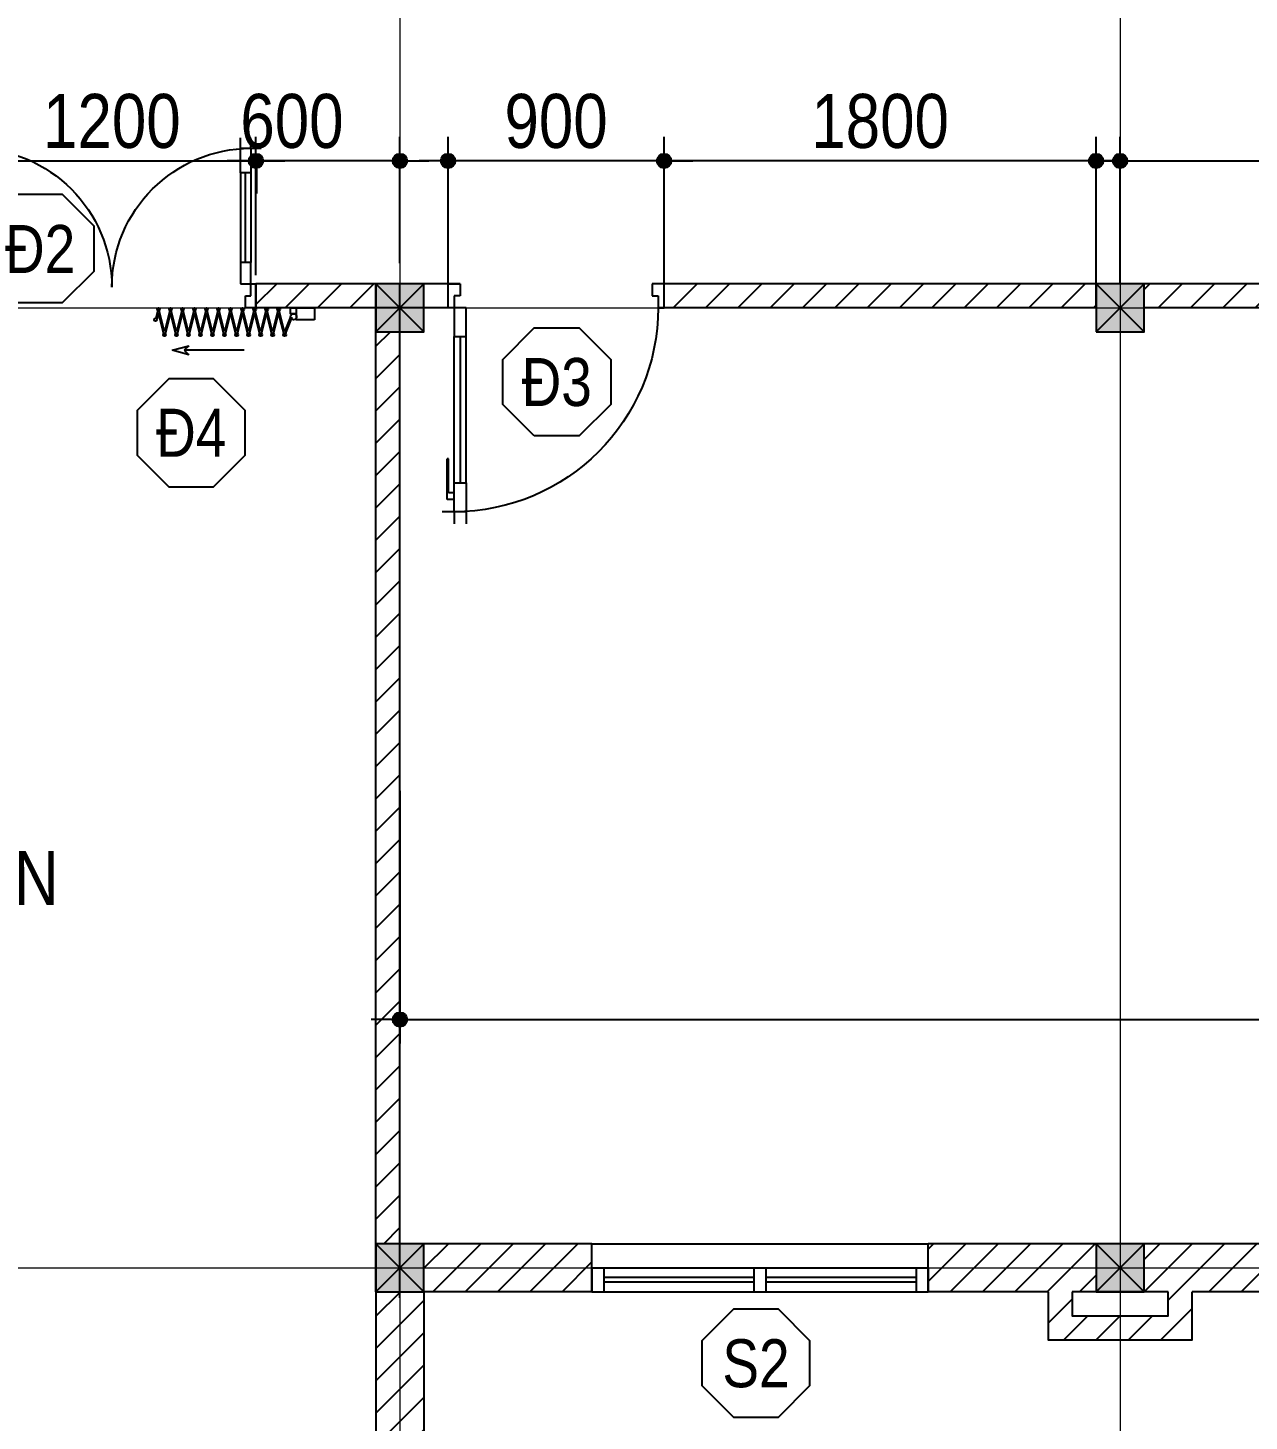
# Model space of a CAD drawing. Header units: millimetres. Extents: x 159 to 40204, y 182 to 23522.
# Drawn here: x 9337 to 14425, y 10836 to 16640 of the extents above; entities that cross this region are included whole.
import ezdxf
from ezdxf.enums import TextEntityAlignment as Align

# ---------------------------------------------------------------- set-up
doc = ezdxf.new("R2010")
doc.units = ezdxf.units.MM
doc.linetypes.add('ACAD_ISO10W100', pattern=[18, 12, -3, 0, -3])
for name, color, linetype in [('009', 251, 'Continuous'), ('DIM', 1, 'Continuous'), ('DOOR', 20, 'Continuous'), ('MEDIUM', 2, 'Continuous'), ('TAGS', 60, 'Continuous'), ('TEXT', 7, 'Continuous'), ('TUONG', 131, 'Continuous'), ('WALL', 4, 'Continuous')]:
    doc.layers.add(name, color=color, linetype=linetype)
doc.layers.add('02', color=2, linetype='Continuous', lineweight=25)
doc.layers.add('TRUC', color=24, linetype='Continuous', lineweight=0)
doc.styles.add('1', font='', dxfattribs={"height": 250})
doc.styles.add('HEL-CONDENSE', font='')
doc.styles.add('VNI-HELVE-CONDENSEN', font='')
doc.styles.get('1').set_extended_font_data('VNI-Helve-Condense')
doc.styles.get('HEL-CONDENSE').set_extended_font_data('VNI-Helve-Condense')
doc.styles.get('VNI-HELVE-CONDENSEN').set_extended_font_data('VNI-Helve-Condense')
doc.dimstyles.new('D100', dxfattribs={"dimtxt": 225, "dimasz": 1.2, "dimexe": 100, "dimexo": 0, "dimgap": 50, "dimtad": 1, "dimdec": 0, "dimzin": 13, "dimdsep": 46, "dimtxsty": 'HEL-CONDENSE', "dimblk": 'D50', "dimcen": 0, "dimclrd": 1, "dimclre": 1, "dimclrt": 7, "dimadec": 0, "dimazin": 0, "dimtfac": 1, "dimtdec": 0, "dimtmove": 0, "dimatfit": 3, "dimldrblk": 'D50', "dimfxl": 1, "dimtolj": 1, "dimtzin": 13, "dimarcsym": 0})

# ---------------------------------------------------------------- blocks, each defined once
blk = doc.blocks.new('s11')
at = {"layer": 'DOOR'}
for p, q in [((0, 0), (0, -100)), ((1400, 0), (0, 0)), ((50, 0), (50, -100)), ((1350, 0), (1350, -100)), ((1400, 0), (1400, -100)), ((1400, -100), (0, -100))]:
    blk.add_line(p, q, dxfattribs=at)
at = {"layer": 'DOOR', "linetype": 'ByBlock', "lineweight": -2}
for p, q in [((675, -100), (675, 0)), ((725, -100), (725, 0))]:
    blk.add_line(p, q, dxfattribs=at)
at = {"layer": 'DOOR', "color": 251}
for p, q in [((50, -40), (675, -40)), ((725, -40), (1350, -40)), ((50, -60), (675, -60)), ((725, -60), (1350, -60))]:
    blk.add_line(p, q, dxfattribs=at)
blk = doc.blocks.new('KH-CUADI')
at = {"layer": 'TAGS'}
blk.add_lwpolyline([(-124.3, 300), (-300, 124.3), (-300, -124.3), (-124.3, -300), (124.3, -300), (300, -124.3), (300, 124.3), (124.3, 300)], close=True, dxfattribs=at)
at = {"layer": 'TAGS', "style": 'VNI-HELVE-CONDENSEN'}
blk.add_attdef('D', text='', height=300, dxfattribs=at).set_placement((0, 0), align=Align.MIDDLE)
blk = doc.blocks.new('A$C225A2996')
at = {"layer": 'WALL'}
blk.add_hatch(color=4, dxfattribs=at).paths.add_polyline_path([(531.4, 81.6), (731.4, 81.6), (731.4, 281.6), (531.4, 281.6)])
at = {"layer": 'WALL', "color": 4}
for p, q in [((531.4, 281.6), (731.4, 81.6)), ((531.4, 81.6), (731.4, 281.6))]:
    blk.add_line(p, q, dxfattribs=at)
blk.add_lwpolyline([(531.4, 81.6), (731.4, 81.6), (731.4, 281.6), (531.4, 281.6)], close=True, dxfattribs=at)
blk = doc.blocks.new('A$C48B57989')
at = {"layer": 'DOOR'}
for p, q in [((-446, 752.5), (-403.1, 752.5)), ((-446, 652.5), (-446, 752.5)), ((-403.1, 702.5), (-424.6, 702.5)), ((-424.6, 702.5), (-424.6, 652.5)), ((-403.1, 752.5), (-403.1, 702.5)), ((711.1, 752.5), (711.1, 702.5)), ((754, 752.5), (711.1, 752.5)), ((711.1, 702.5), (732.6, 702.5)), ((732.6, 702.5), (732.6, 652.5)), ((754, 652.5), (754, 752.5)), ((-424.6, 652.5), (-446, 652.5)), ((-381.7, 666.8), (-424.6, 666.8)), ((-424.6, 666.8), (-424.6, 563.9)), ((-381.7, 563.9), (-381.7, 666.8)), ((689.7, 563.9), (689.7, 652.5)), ((689.7, 652.5), (732.6, 652.5)), ((732.6, 652.5), (754, 652.5)), ((732.6, 652.5), (732.6, 563.9)), ((-424.6, 563.9), (-381.7, 563.9)), ((-424.6, 171.4), (-424.6, 563.9)), ((-403.1, 563.9), (-403.1, 191)), ((-381.7, 191), (-381.7, 563.9)), ((689.7, 191), (689.7, 563.9)), ((732.6, 563.9), (689.7, 563.9)), ((711.1, 563.9), (711.1, 191)), ((732.6, 171.4), (732.6, 563.9)), ((-448.8, 131.8), (-448.8, 277.2)), ((-443.9, 277.2), (-448.8, 277.2)), ((-443.9, 156), (-443.9, 277.2)), ((752, 156), (752, 277.2)), ((752, 277.2), (756.8, 277.2)), ((756.8, 131.8), (756.8, 277.2)), ((-424.6, 191), (-381.7, 191)), ((-424.6, 88.2), (-424.6, 191)), ((-381.7, 191), (-381.7, 88.2)), ((732.6, 191), (689.7, 191)), ((689.7, 191), (689.7, 88.2)), ((732.6, 88.2), (732.6, 191)), ((-424.6, 131.8), (-448.8, 131.8)), ((-424.6, 156), (-443.9, 156)), ((-424.6, 131.8), (-424.6, 156)), ((732.6, 131.8), (732.6, 156)), ((732.6, 156), (752, 156)), ((732.6, 131.8), (756.8, 131.8)), ((-424.6, 88.2), (-467.4, 88.2)), ((-424.6, 88.2), (-424.6, 45.3)), ((-381.7, 88.2), (-424.6, 88.2)), ((-381.7, 88.2), (-381.7, 45.3)), ((689.7, 88.2), (689.7, 45.3)), ((689.7, 88.2), (732.6, 88.2)), ((732.6, 88.2), (732.6, 45.3)), ((732.6, 88.2), (775.4, 88.2))]:
    blk.add_line(p, q, dxfattribs=at)
at = {"layer": 'DOOR', "color": 251}
for centre, major_axis, start_param, end_param in [((-424.6, 666.8), (409.1, 409.1), 3.926991, 5.497787), ((732.6, 666.8), (-409.1, 409.1), 0.785398, 2.356194)]:
    blk.add_ellipse(centre, major_axis=major_axis, ratio=1, start_param=start_param, end_param=end_param, dxfattribs=at)
blk = doc.blocks.new('D50')
at = {"layer": 'DIM'}
blk.add_hatch(color=256, dxfattribs=at).paths.add_polyline_path([(25, 0, 1), (-25, 0, 1)])
blk.add_line((25, 0), (100, 0), dxfattribs=at)
blk.add_circle((0, 0), 25, dxfattribs=at)
blk = doc.blocks.new('*D255')
at = {"layer": 'DEFPOINTS', "color": 0, "transparency": 16777216}
for p in [(10287.4, 16086.1), (9087.4, 15709.6), (10287.4, 15609.6)]:
    blk.add_point(p, dxfattribs=at)
at = {"layer": 'DIM', "color": 1, "lineweight": -2, "transparency": 16777216}
for p, q in [((9087.4, 15709.6), (9087.4, 16186.1)), ((10287.4, 15609.6), (10287.4, 16186.1)), ((9088.6, 16086.1), (10286.2, 16086.1))]:
    blk.add_line(p, q, dxfattribs=at)
at = {"layer": 'DIM', "color": 1, "lineweight": -2, "transparency": 16777216, "xscale": 1.199999999999999, "yscale": 1.199999999999999, "zscale": 1.199999999999999, "rotation": 180}
blk.add_blockref('D50', (9087.4, 16086.1), dxfattribs=at)
at = {"layer": 'DIM', "color": 1, "lineweight": -2, "transparency": 16777216, "xscale": 1.199999999999999, "yscale": 1.199999999999999, "zscale": 1.199999999999999}
blk.add_blockref('D50', (10287.4, 16086.1), dxfattribs=at)
at = {"layer": 'DIM', "color": 7, "transparency": 16777216, "insert": (9687.4, 16251), "char_height": 225, "attachment_point": 5, "style": 'HEL-CONDENSE'}
blk.add_mtext('\\A1;1200', dxfattribs=at)
blk = doc.blocks.new('*D256')
at = {"layer": 'DEFPOINTS', "color": 0, "transparency": 16777216}
for p in [(17687.4, 16086.1), (17687.4, 15709.6), (13887.4, 15574.4)]:
    blk.add_point(p, dxfattribs=at)
at = {"layer": 'DIM', "color": 1, "lineweight": -2, "transparency": 16777216}
for p, q in [((13887.4, 15574.4), (13887.4, 16186.1)), ((17687.4, 15709.6), (17687.4, 16186.1)), ((13888.6, 16086.1), (17686.2, 16086.1))]:
    blk.add_line(p, q, dxfattribs=at)
at = {"layer": 'DIM', "color": 1, "lineweight": -2, "transparency": 16777216, "xscale": 1.199999999999999, "yscale": 1.199999999999999, "zscale": 1.199999999999999, "rotation": 180}
blk.add_blockref('D50', (13887.4, 16086.1), dxfattribs=at)
at = {"layer": 'DIM', "color": 1, "lineweight": -2, "transparency": 16777216, "xscale": 1.199999999999999, "yscale": 1.199999999999999, "zscale": 1.199999999999999}
blk.add_blockref('D50', (17687.4, 16086.1), dxfattribs=at)
at = {"layer": 'DIM', "color": 7, "transparency": 16777216, "insert": (15787.4, 16251), "char_height": 225, "attachment_point": 5, "style": 'HEL-CONDENSE'}
blk.add_mtext('\\A1;3800', dxfattribs=at)
blk = doc.blocks.new('*D281')
at = {"layer": 'DEFPOINTS', "color": 0, "linetype": 'Continuous', "transparency": 16777216}
for p in [(10287.4, 16086.1), (10287.4, 15659.5), (10887.4, 15659.5)]:
    blk.add_point(p, dxfattribs=at)
at = {"layer": 'DIM', "color": 1, "linetype": 'Continuous', "lineweight": -2, "transparency": 16777216}
for p, q in [((10287.4, 15659.5), (10287.4, 16186.1)), ((10887.4, 15659.5), (10887.4, 16186.1)), ((10886.2, 16086.1), (10288.6, 16086.1))]:
    blk.add_line(p, q, dxfattribs=at)
at = {"layer": 'DIM', "color": 1, "linetype": 'Continuous', "lineweight": -2, "transparency": 16777216, "xscale": 1.199999999999999, "yscale": 1.199999999999999, "zscale": 1.199999999999999, "rotation": 180}
blk.add_blockref('D50', (10287.4, 16086.1), dxfattribs=at)
at = {"layer": 'DIM', "color": 1, "linetype": 'Continuous', "lineweight": -2, "transparency": 16777216, "xscale": 1.199999999999999, "yscale": 1.199999999999999, "zscale": 1.199999999999999}
blk.add_blockref('D50', (10887.4, 16086.1), dxfattribs=at)
at = {"layer": 'DIM', "color": 7, "linetype": 'Continuous', "transparency": 16777216, "insert": (10437.4, 16251), "char_height": 225, "attachment_point": 5, "style": 'HEL-CONDENSE'}
blk.add_mtext('\\A1;600', dxfattribs=at)
blk = doc.blocks.new('*D345')
at = {"layer": 'DEFPOINTS', "color": 0, "transparency": 16777216}
for p in [(10887.4, 13461.9), (19387.4, 12750.3), (19387.4, 12508.8)]:
    blk.add_point(p, dxfattribs=at)
at = {"layer": 'DIM', "color": 1, "lineweight": -2, "transparency": 16777216}
for p, q in [((10887.4, 13461.9), (10887.4, 12408.8)), ((19387.4, 12750.3), (19387.4, 12408.8)), ((10888.6, 12508.8), (19386.2, 12508.8))]:
    blk.add_line(p, q, dxfattribs=at)
at = {"layer": 'DIM', "color": 1, "lineweight": -2, "transparency": 16777216, "xscale": 1.199999999999999, "yscale": 1.199999999999999, "zscale": 1.199999999999999, "rotation": 180}
blk.add_blockref('D50', (10887.4, 12508.8), dxfattribs=at)
at = {"layer": 'DIM', "color": 1, "lineweight": -2, "transparency": 16777216, "xscale": 1.199999999999999, "yscale": 1.199999999999999, "zscale": 1.199999999999999}
blk.add_blockref('D50', (19387.4, 12508.8), dxfattribs=at)
at = {"layer": 'DIM', "color": 7, "transparency": 16777216, "insert": (15137.4, 12673.7), "char_height": 225, "attachment_point": 5, "style": 'HEL-CONDENSE'}
blk.add_mtext('\\A1;8500', dxfattribs=at)
blk = doc.blocks.new('A$C6E0044D6')
at = {"layer": 'DOOR'}
for p, q in [((-25, 925), (-25, 975)), ((25, 925), (25, 975)), ((-25, 925), (-75, 925)), ((-25, 874.1), (-53.3, 874.1)), ((-53.3, 874.1), (-53.3, 704.5)), ((25, 925), (-25, 925)), ((-25, 925), (-25, 805)), ((-25, 874.1), (-25, 845.9)), ((25, 805), (25, 925)), ((-25, 845.9), (-47.6, 845.9)), ((-47.6, 845.9), (-47.6, 704.5)), ((-25, 827.9), (-25, 195)), ((-25, 805), (25, 805)), ((0, 195), (0, 805)), ((25, 805), (25, 195)), ((-47.6, 704.5), (-53.3, 704.5)), ((-25, 195), (25, 195)), ((-25, 75), (-25, 195)), ((25, 195), (25, 75)), ((-25, 75), (-50, 75)), ((-50, 75), (-50, -25)), ((-25, 25), (-25, 75)), ((25, 75), (-25, 75)), ((825, 25), (825, 75)), ((825, 75), (850, 75)), ((850, 75), (850, -25)), ((0, 25), (-25, 25)), ((0, -25), (0, 25)), ((800, -25), (800, 25)), ((800, 25), (825, 25)), ((-50, -25), (0, -25)), ((850, -25), (800, -25))]:
    blk.add_line(p, q, dxfattribs=at)
at = {"layer": 'DOOR', "color": 251}
blk.add_arc((-25, 75), 850, 0, 90, dxfattribs=at)
blk = doc.blocks.new('*D354')
at = {"layer": 'DEFPOINTS', "color": 0, "transparency": 16777216}
for p in [(11987.8, 16086.1), (11987.8, 15574.4), (13787.4, 15574.4)]:
    blk.add_point(p, dxfattribs=at)
at = {"layer": 'DIM', "color": 1, "lineweight": -2, "transparency": 16777216}
for p, q in [((11987.8, 15574.4), (11987.8, 16186.1)), ((13787.4, 15574.4), (13787.4, 16186.1)), ((13786.2, 16086.1), (11989, 16086.1))]:
    blk.add_line(p, q, dxfattribs=at)
at = {"layer": 'DIM', "color": 1, "lineweight": -2, "transparency": 16777216, "xscale": 1.199999999999999, "yscale": 1.199999999999999, "zscale": 1.199999999999999, "rotation": 180}
blk.add_blockref('D50', (11987.8, 16086.1), dxfattribs=at)
at = {"layer": 'DIM', "color": 1, "lineweight": -2, "transparency": 16777216, "xscale": 1.199999999999999, "yscale": 1.199999999999999, "zscale": 1.199999999999999}
blk.add_blockref('D50', (13787.4, 16086.1), dxfattribs=at)
at = {"layer": 'DIM', "color": 7, "transparency": 16777216, "insert": (12887.6, 16251), "char_height": 225, "attachment_point": 5, "style": 'HEL-CONDENSE'}
blk.add_mtext('\\A1;1800', dxfattribs=at)
blk = doc.blocks.new('*D355')
at = {"layer": 'DEFPOINTS', "color": 0, "transparency": 16777216}
for p in [(11087.8, 16086.1), (11087.8, 15574.4), (11987.8, 15574.4)]:
    blk.add_point(p, dxfattribs=at)
at = {"layer": 'DIM', "color": 1, "lineweight": -2, "transparency": 16777216}
for p, q in [((11087.8, 15574.4), (11087.8, 16186.1)), ((11987.8, 15574.4), (11987.8, 16186.1)), ((11986.6, 16086.1), (11089, 16086.1))]:
    blk.add_line(p, q, dxfattribs=at)
at = {"layer": 'DIM', "color": 1, "lineweight": -2, "transparency": 16777216, "xscale": 1.199999999999999, "yscale": 1.199999999999999, "zscale": 1.199999999999999, "rotation": 180}
blk.add_blockref('D50', (11087.8, 16086.1), dxfattribs=at)
at = {"layer": 'DIM', "color": 1, "lineweight": -2, "transparency": 16777216, "xscale": 1.199999999999999, "yscale": 1.199999999999999, "zscale": 1.199999999999999}
blk.add_blockref('D50', (11987.8, 16086.1), dxfattribs=at)
at = {"layer": 'DIM', "color": 7, "transparency": 16777216, "insert": (11537.8, 16251), "char_height": 225, "attachment_point": 5, "style": 'HEL-CONDENSE'}
blk.add_mtext('\\A1;900', dxfattribs=at)
blk = doc.blocks.new('C1')
at = {"color": 40}
for p, q in [((-130392.8, -117466.3), (-130292.8, -117441.3)), ((-130292.8, -117491.3), (-130392.8, -117466.3)), ((-130372.2, -117466.3), (-130272.2, -117441.3)), ((-130272.2, -117491.3), (-130372.2, -117466.3)), ((-130292.8, -117441.3), (-130319.8, -117434.5)), ((-130272.2, -117441.3), (-130316.1, -117430.3)), ((-130468.1, -117566.9), (-130449.4, -117498.1)), ((-130449.4, -117498.1), (-130430.6, -117566.9)), ((-130392.8, -117516.3), (-130292.8, -117491.3)), ((-130292.8, -117541.3), (-130392.8, -117516.3)), ((-130392.8, -117566.3), (-130292.8, -117541.3)), ((-130372.2, -117516.3), (-130272.2, -117491.3)), ((-130272.2, -117541.3), (-130372.2, -117516.3)), ((-130372.2, -117566.3), (-130272.2, -117541.3)), ((-130449.4, -117548.1), (-130468.1, -117566.9)), ((-130449.4, -117798.1), (-130449.4, -117548.1)), ((-130430.6, -117566.9), (-130449.4, -117548.1)), ((-130292.8, -117591.3), (-130392.8, -117566.3)), ((-130392.8, -117616.3), (-130292.8, -117591.3)), ((-130272.2, -117591.3), (-130372.2, -117566.3)), ((-130372.2, -117616.3), (-130272.2, -117591.3)), ((-130292.8, -117641.3), (-130392.8, -117616.3)), ((-130392.8, -117666.3), (-130292.8, -117641.3)), ((-130272.2, -117641.3), (-130372.2, -117616.3)), ((-130372.2, -117666.3), (-130272.2, -117641.3)), ((-130292.8, -117691.3), (-130392.8, -117666.3)), ((-130392.8, -117716.3), (-130292.8, -117691.3)), ((-130292.8, -117741.3), (-130392.8, -117716.3)), ((-130272.2, -117691.3), (-130372.2, -117666.3)), ((-130372.2, -117716.3), (-130272.2, -117691.3)), ((-130272.2, -117741.3), (-130372.2, -117716.3)), ((-130392.8, -117766.3), (-130292.8, -117741.3)), ((-130292.8, -117791.3), (-130392.8, -117766.3)), ((-130372.2, -117766.3), (-130272.2, -117741.3)), ((-130272.2, -117791.3), (-130372.2, -117766.3)), ((-130392.8, -117816.3), (-130292.8, -117791.3)), ((-130292.8, -117841.3), (-130392.8, -117816.3)), ((-130372.2, -117816.3), (-130272.2, -117791.3)), ((-130272.2, -117841.3), (-130372.2, -117816.3)), ((-130392.8, -117866.3), (-130292.8, -117841.3)), ((-130292.8, -117891.3), (-130392.8, -117866.3)), ((-130392.8, -117916.3), (-130292.8, -117891.3)), ((-130372.2, -117866.3), (-130272.2, -117841.3)), ((-130272.2, -117891.3), (-130372.2, -117866.3)), ((-130372.2, -117916.3), (-130272.2, -117891.3)), ((-130292.8, -117941.3), (-130392.8, -117916.3)), ((-130388.4, -117965.2), (-130292.8, -117941.3)), ((-130272.2, -117941.3), (-130372.2, -117916.3)), ((-130372.2, -117966.3), (-130272.2, -117941.3)), ((-130311.5, -117995.9), (-130388.4, -117965.2)), ((-130309.7, -117991.3), (-130372.2, -117966.3))]:
    blk.add_line(p, q, dxfattribs=at)
at = {"color": 1}
blk.add_lwpolyline([(-130297.2, -118016.3), (-130297.2, -117991.3), (-130272.2, -117991.3), (-130272.2, -118016.3)], dxfattribs=at)
blk.add_lwpolyline([(-130322.2, -118091.3), (-130322.2, -118016.3), (-130272.2, -118016.3), (-130272.2, -118091.3)], close=True, dxfattribs=at)
at = {"color": 40}
for centre in [(-130322.2, -117428.8), (-130384.7, -117466.3), (-130278.4, -117441.3), (-130278.4, -117491.3), (-130384.7, -117516.3), (-130278.4, -117541.3), (-130384.7, -117566.3), (-130278.4, -117591.3), (-130384.7, -117616.3), (-130384.7, -117666.3), (-130278.4, -117641.3), (-130384.7, -117716.3), (-130278.4, -117691.3), (-130384.7, -117766.3), (-130278.4, -117741.3), (-130384.7, -117816.3), (-130278.4, -117791.3), (-130278.4, -117841.3), (-130278.4, -117841.3), (-130384.7, -117866.3), (-130278.4, -117891.3), (-130384.7, -117916.3), (-130278.4, -117941.3), (-130384.7, -117966.3)]:
    blk.add_circle(centre, 6.25, dxfattribs=at)
at = {"color": 1}
blk.add_circle((-130309.7, -118003.8), 12.5, dxfattribs=at)

msp = doc.modelspace()

# ---------------------------------------------------------------- hatches: boundary and pattern name
at = {"layer": '009'}
h = msp.add_hatch(dxfattribs=at)
h.set_pattern_fill('ANSI31', color=256, scale=30, style=0)
h.set_pattern_definition([(45, (-1294113.77, -362286.2), (-67.351921, 67.351921), [])])
h.paths.add_polyline_path([(10987.376, 11374.361), (10787.376, 11374.361), (10787.376, 10674.361), (10987.376, 10674.361)])
h.paths.add_polyline_path([(8687.376, 7574.361), (7187.376, 7574.361), (7187.376, 7374.361), (7637.376, 7374.361), (7637.376, 7174.361), (8237.376, 7174.361), (8237.376, 7374.361), (8687.376, 7374.361)])
h.paths.add_polyline_path([(7737.376, 7374.361), (8137.376, 7374.361), (8137.376, 7274.361), (7737.376, 7274.361)], flags=17)
h.paths.add_polyline_path([(5787.376, 7574.361), (5287.376, 7574.361), (4987.376, 7574.361), (4987.376, 7374.361), (5187.376, 7374.361), (5187.376, 7224.361), (4637.376, 7224.361), (4637.376, 7624.361), (4787.376, 7624.361), (4787.376, 7574.361), (4987.376, 7574.361), (4987.376, 8274.361), (4787.376, 8274.361), (4787.376, 7724.361), (4537.376, 7724.361), (4537.376, 7124.361), (5287.376, 7124.361), (5287.376, 7374.361), (5787.376, 7374.361)])
h.paths.add_polyline_path([(4987.376, 11374.361), (4787.376, 11374.361), (4787.376, 11274.361), (4637.376, 11274.361), (4637.376, 11674.361), (4787.376, 11674.361), (4787.376, 11574.361), (4987.376, 11574.361), (4987.376, 12274.361), (4787.376, 12274.361), (4787.376, 11774.361), (4537.376, 11774.361), (4537.376, 11174.361), (4787.376, 11174.361), (4787.376, 10674.361), (4987.376, 10674.361)])
h.paths.add_polyline_path([(10887.376, 15374.361), (10787.376, 15374.361), (10787.376, 11574.361), (10887.376, 11574.361)])
h.paths.add_polyline_path([(11687.376, 11574.361), (10987.376, 11574.361), (10987.376, 11374.361), (11687.376, 11374.361)])
h.paths.add_polyline_path([(4987.376, 15374.361), (4787.376, 15374.361), (4787.376, 15274.361), (4637.376, 15274.361), (4637.376, 15674.361), (4787.376, 15674.361), (4787.376, 15574.361), (4987.376, 15574.361), (4987.376, 15774.361), (4787.376, 15774.361), (4537.376, 15774.361), (4537.376, 15174.361), (4787.376, 15174.361), (4787.376, 14674.361), (4987.376, 14674.361)])
h.paths.add_polyline_path([(9087.376, 15574.361), (4987.376, 15574.361), (4987.376, 15474.361), (9087.376, 15474.361)])
h.paths.add_polyline_path([(10787.376, 15574.361), (10287.376, 15574.361), (10287.376, 15474.361), (10787.376, 15474.361)])
h.paths.add_polyline_path([(13787.376, 15574.361), (11987.777, 15574.361), (11987.777, 15474.361), (13787.376, 15474.361)])
h.paths.add_polyline_path([(17687.376, 15574.361), (13987.376, 15574.361), (13987.376, 15474.361), (17687.376, 15474.361)])
h.paths.add_polyline_path([(14687.376, 11574.361), (13987.376, 11574.361), (13987.376, 11374.361), (14087.376, 11374.361), (14087.376, 11274.361), (13687.376, 11274.361), (13687.376, 11374.361), (13787.376, 11374.361), (13787.376, 11574.361), (13087.376, 11574.361), (13087.376, 11374.361), (13587.376, 11374.361), (13587.376, 11174.361), (14187.376, 11174.361), (14187.376, 11374.361), (14687.376, 11374.361)])
h.paths.add_polyline_path([(17337.376, 11574.361), (16087.376, 11574.361), (16087.376, 11374.361), (16587.376, 11374.361), (16587.376, 11174.361), (17187.376, 11174.361), (17187.376, 11374.361), (17337.376, 11374.361)])
h.paths.add_polyline_path([(17087.376, 11374.361), (17087.376, 11274.361), (16687.376, 11274.361), (16687.376, 11374.361)], flags=17)
h.paths.add_polyline_path([(19287.376, 15574.361), (18887.376, 15574.361), (18887.376, 15474.361), (19287.376, 15474.361)])

# ---------------------------------------------------------------- linework, layer by layer
at = {"layer": 'MEDIUM'}
msp.add_line((11687.376, 11574.361), (13087.376, 11574.361), dxfattribs=at)
at = {"layer": 'TRUC', "linetype": 'ACAD_ISO10W100', "ltscale": 0.2}
for points in [[(10887.376, 23521.617), (10887.376, 2444.588)], [(10887.376, 23521.617), (10887.376, 2444.588)], [(13887.376, 23521.617), (13887.376, 2444.588)], [(2433.392, 15474.361), (40203.704, 15474.361)], [(2433.392, 11474.361), (40203.704, 11474.361)]]:
    msp.add_lwpolyline(points, dxfattribs=at)
at = {"layer": 'TUONG'}
for p, q in [((11137.777, 15574.361), (10287.376, 15574.361)), ((10287.376, 15474.361), (10287.376, 15574.361)), ((10787.376, 11374.361), (10787.376, 15574.361)), ((10887.376, 11599.361), (10887.376, 15574.361)), ((13787.376, 15574.361), (11937.777, 15574.361)), ((13787.376, 15474.361), (13787.376, 15574.361)), ((17687.376, 15574.361), (13987.376, 15574.361)), ((13987.376, 15474.361), (13987.376, 15574.361)), ((11162.777, 15474.361), (10287.376, 15474.361)), ((13787.376, 15474.361), (11962.777, 15474.361)), ((17687.376, 15474.361), (13987.376, 15474.361)), ((11687.376, 11374.361), (11687.376, 11574.361)), ((13087.376, 11374.361), (13087.376, 11574.361))]:
    msp.add_line(p, q, dxfattribs=at)
for points in [[(10887.376, 11349.361), (10887.376, 15574.361)], [(11687.376, 11574.361), (10787.376, 11574.361), (10787.376, 10674.361)], [(14687.376, 11574.361), (13087.376, 11574.361)], [(11687.376, 11374.361), (10987.376, 11374.361), (10987.376, 10674.361)], [(13587.376, 11374.361), (13087.376, 11374.361)], [(13587.376, 11374.361), (13587.376, 11174.361), (14187.376, 11174.361), (14187.376, 11374.361)], [(14087.376, 11374.361), (13687.376, 11374.361)], [(13687.376, 11374.361), (13687.376, 11274.361), (14087.376, 11274.361), (14087.376, 11374.361)], [(14687.376, 11374.361), (14187.376, 11374.361)]]:
    msp.add_lwpolyline(points, dxfattribs=at)

# ---------------------------------------------------------------- block references
at = {"layer": '02', "rotation": 90}
msp.add_blockref('C1', (-107559.379, 145746.553), dxfattribs=at)
at = {"layer": 'DOOR', "xscale": -1, "rotation": 180}
for name, p in [('A$C48B57989', (9533.369, 16226.834)), ('A$C6E0044D6', (11137.777, 15549.361))]:
    msp.add_blockref(name, p, dxfattribs=at)
at = {"layer": 'DOOR', "xscale": -1}
msp.add_blockref('s11', (13087.376, 11474.361), dxfattribs=at)
at = {"layer": 'TAGS', "linetype": 'Continuous'}
ref = msp.add_blockref('KH-CUADI', (9388.403, 15720.553), dxfattribs=dict(at, xscale=0.75, yscale=0.75, zscale=0.75, rotation=180))
ref.add_attrib('D', 'Ñ2', dxfattribs={"color": 7, "height": 200, "style": 'VNI-HELVE-CONDENSEN'}).set_placement((9388.403, 15720.553), align=Align.MIDDLE)
ref = msp.add_blockref('KH-CUADI', (11540.388, 15165.061), dxfattribs=dict(at, xscale=-0.75, yscale=0.75, zscale=0.75, rotation=180))
ref.add_attrib('D', 'Ñ3', dxfattribs={"color": 7, "height": 200, "style": 'VNI-HELVE-CONDENSEN'}).set_placement((11540.388, 15165.061), align=Align.MIDDLE)
ref = msp.add_blockref('KH-CUADI', (10018.077, 14953.55), dxfattribs=dict(at, xscale=0.75, yscale=0.75, zscale=0.75, rotation=180))
ref.add_attrib('D', 'Ñ4', dxfattribs={"color": 7, "height": 200, "style": 'VNI-HELVE-CONDENSEN'}).set_placement((10018.077, 14953.55), align=Align.MIDDLE)
ref = msp.add_blockref('KH-CUADI', (12370.507, 11076.88), dxfattribs=dict(at, xscale=0.75, yscale=0.75, zscale=0.75, rotation=180))
ref.add_attrib('D', 'S2', dxfattribs={"color": 7, "height": 200, "style": 'VNI-HELVE-CONDENSEN'}).set_placement((12370.507, 11076.88), align=Align.MIDDLE)
at = {"layer": 'TUONG', "color": 4}
for p in [(10255.986, 15292.728), (13255.986, 15292.728), (10255.986, 11292.728), (13255.986, 11292.728)]:
    msp.add_blockref('A$C225A2996', p, dxfattribs=at)

# ---------------------------------------------------------------- texts
at = {"layer": 'TEXT', "insert": (7633.528, 13210.506), "char_height": 225, "attachment_point": 2, "style": '1'}
msp.add_mtext('PHOØNG  TAØI CHÍNH -KEÁ TOAÙN', dxfattribs=at)

# ---------------------------------------------------------------- dimensions: what is measured, and where the dimension line sits
at = {"layer": 'DIM'}
for base, p1, p2, picture, middle in [((10287.376, 16086.132), (9087.376, 15709.575), (10287.376, 15609.575), '*D255', (9687.376, 16251.032)), ((11087.777, 16086.132), (11987.777, 15574.361), (11087.777, 15574.361), '*D355', (11537.777, 16251.032)), ((11987.777, 16086.132), (13787.376, 15574.361), (11987.777, 15574.361), '*D354', (12887.577, 16251.032)), ((17687.376, 16086.132), (13887.376, 15574.361), (17687.376, 15709.575), '*D256', (15787.376, 16251.032)), ((19387.376, 12508.803), (10887.376, 13461.861), (19387.376, 12750.283), '*D345', (15137.376, 12673.703))]:
    dim = msp.add_linear_dim(base=base, p1=p1, p2=p2, dimstyle='D100', override={"dimtmove": 1}, dxfattribs=at)
    dim.commit()
    dim.dimension.update_dxf_attribs({"geometry": picture, "text_midpoint": middle})
at = {"layer": 'DIM', "linetype": 'Continuous'}
dim = msp.add_linear_dim(base=(10287.376, 16086.132), p1=(10887.376, 15659.546), p2=(10287.376, 15659.546), dimstyle='D100', dxfattribs=at)
dim.commit()
dim.dimension.update_dxf_attribs({"geometry": '*D281', "text_midpoint": (10437.376, 16086.132), "dimtype": 160})

doc.saveas('drawing.dxf')
